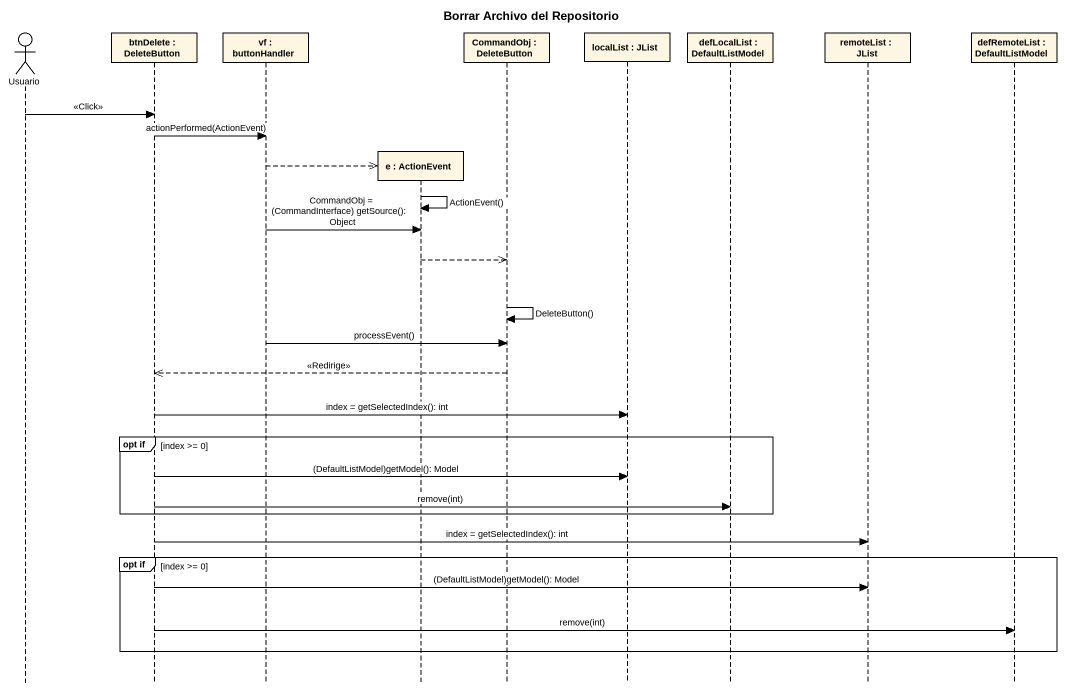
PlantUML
@startuml
title Borrar Archivo del Repositorio
hide footbox
actor Usuario
participant "btnDelete : DeleteButton" as btnDelete
participant "vf : buttonHandler" as vf
participant "e : ActionEvent" as e
participant "CommandObj : DeleteButton" as CommandObj
participant "localList : JList" as localList
participant "defLocalList : DefaultListModel" as defLocalList
participant "remoteList : JList" as remoteList
participant "defRemoteList : DefaultListModel" as defRemoteList

Usuario -> btnDelete : <<Click>>
btnDelete -> vf : actionPerformed(ActionEvent)
vf -->> e **
e -> e : ActionEvent()
vf -> e : CommandObj = (CommandInterface) getSource(): Object
e -->> CommandObj
CommandObj -> CommandObj : DeleteButton()
vf -> CommandObj : processEvent()
CommandObj -->> btnDelete : <<Redirige>>
btnDelete -> localList : index = getSelectedIndex(): int
group opt if [index >= 0]
  btnDelete -> localList : (DefaultListModel)getModel(): Model
  btnDelete -> defLocalList : remove(int)
end
btnDelete -> remoteList : index = getSelectedIndex(): int
group opt if [index >= 0]
  btnDelete -> remoteList : (DefaultListModel)getModel(): Model
  btnDelete -> defRemoteList : remove(int)
end
@enduml
